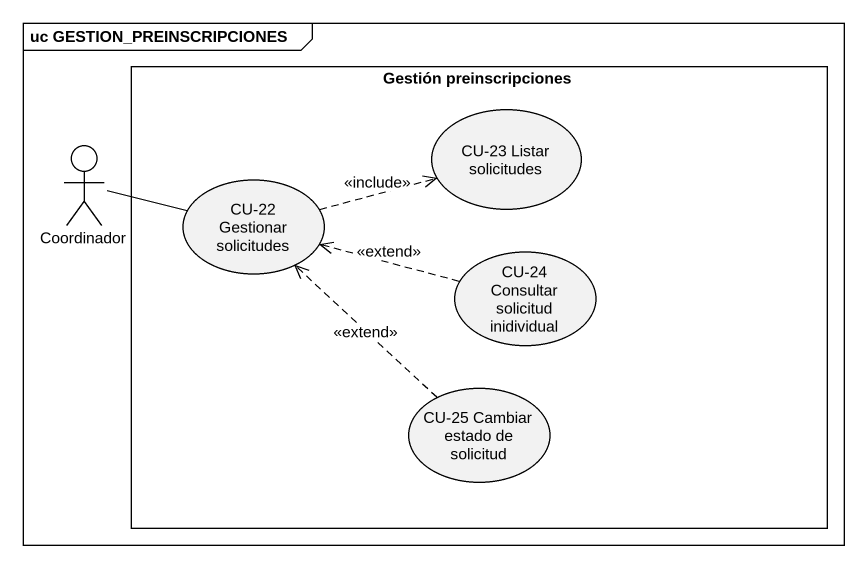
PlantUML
@startuml
mainframe uc GESTION_PREINSCRIPCIONES
rectangle "Gestión preinscripciones" as Gestión_preinscripciones {
  usecase "CU-23 Listar solicitudes" as CU_23_Listar_solicitudes
  usecase "CU-22 Gestionar solicitudes" as CU_22_Gestionar_solicitudes
  usecase "CU-24 Consultar solicitud inidividual" as CU_24_Consultar_solicitud
  usecase "CU-25 Cambiar estado de solicitud" as CU_25_Cambiar_estado_de
}
actor Coordinador
Coordinador -right- CU_22_Gestionar_solicitudes
CU_22_Gestionar_solicitudes .right.> CU_23_Listar_solicitudes : <<include>>
CU_24_Consultar_solicitud .left.> CU_22_Gestionar_solicitudes : <<extend>>
CU_25_Cambiar_estado_de .up.> CU_22_Gestionar_solicitudes : <<extend>>
@enduml
